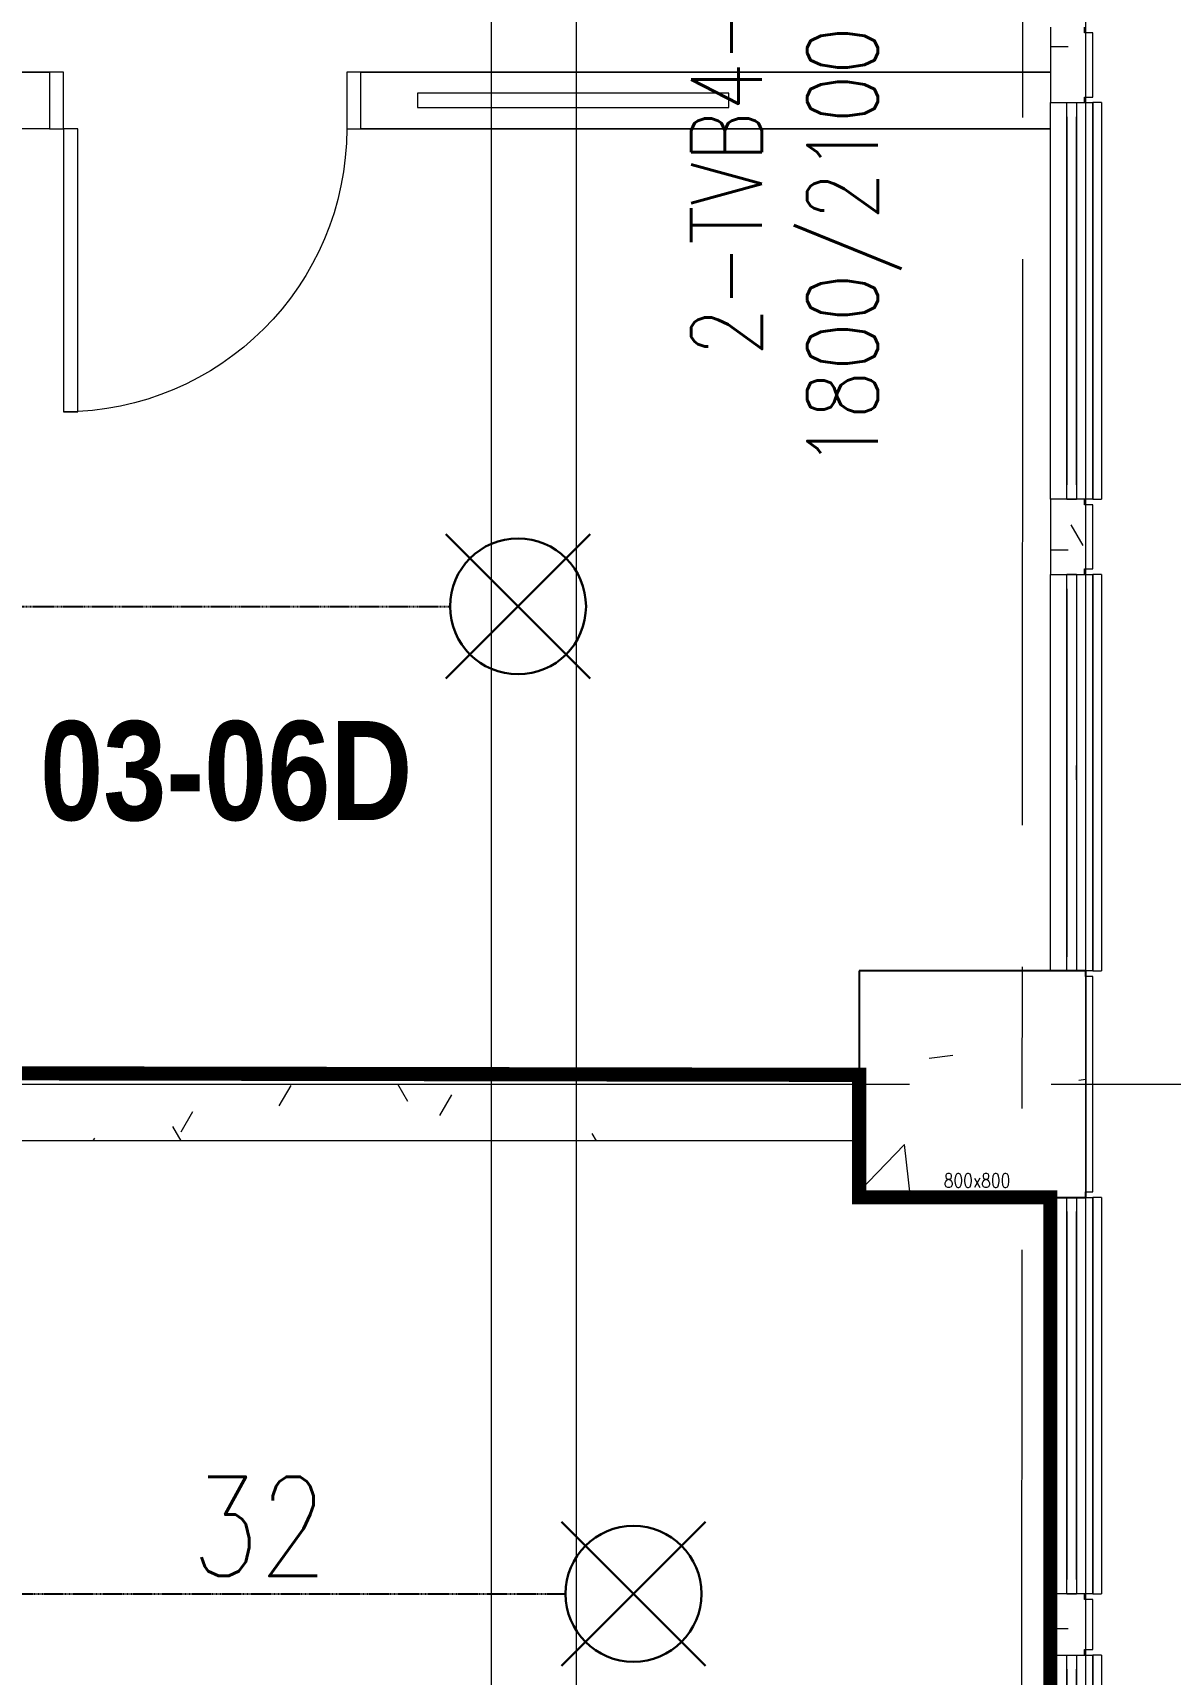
# Model space of a CAD drawing. Header units: millimetres. Extents: x -47219 to 440296, y -79832 to 7189.
# Drawn here: x 17763 to 21780, y -41309 to -35511 of the extents above; entities that cross this region are included whole.
import ezdxf

# ---------------------------------------------------------------- set-up
doc = ezdxf.new("R2010")
doc.units = ezdxf.units.MM
doc.linetypes.add('BLK_2 - 3RD STOREY  LOWER ROOF PLAN-archi clean_25 SEPT 2024$0$IDA - Grid Line', pattern=[3500, 2000, -500, 500, -500])
doc.linetypes.add('HIDDEN2', pattern=[4.7625, 3.175, -1.5875])
for name, color, linetype, lineweight in [('BLK_2 - 3RD STOREY  LOWER ROOF PLAN-archi clean_25 SEPT 2024$0$1599_DB_A_BLK2_HQ_R21-2ND STOREY 20230517--$0$S-_COLN----_E', 8, 'Continuous', 9), ('BLK_2 - 3RD STOREY  LOWER ROOF PLAN-archi clean_25 SEPT 2024$0$1599_DB_A_BLK2_HQ_R21-3RD STOREY 230517$0$A-_DOOR----_E', 8, 'Continuous', 9), ('BLK_2 - 3RD STOREY  LOWER ROOF PLAN-archi clean_25 SEPT 2024$0$1599_DB_A_BLK2_HQ_R21-3RD STOREY 230517$0$A-_GENM----_M', 8, 'Continuous', 9), ('BLK_2 - 3RD STOREY  LOWER ROOF PLAN-archi clean_25 SEPT 2024$0$1599_DB_A_BLK2_HQ_R21-3RD STOREY 230517$0$A-_WALL----_H-2', 8, 'Continuous', 9), ('BLK_2 - 3RD STOREY  LOWER ROOF PLAN-archi clean_25 SEPT 2024$0$1599_DB_A_BLK2_HQ_R21-3RD STOREY 230517$0$A-_WIND----_E', 8, 'Continuous', 9), ('BLK_2 - 3RD STOREY  LOWER ROOF PLAN-archi clean_25 SEPT 2024$0$1599_DB_A_BLK2_HQ_R21-3RD STOREY 230517$0$S-_COLN----_E', 8, 'Continuous', 9), ('BLK_2 - 3RD STOREY  LOWER ROOF PLAN-archi clean_25 SEPT 2024$0$A-_FLOR----_E', 8, 'Continuous', 9), ('BLK_2 - 3RD STOREY  LOWER ROOF PLAN-archi clean_25 SEPT 2024$0$A-_GENM----_M', 8, 'Continuous', 9), ('BLK_2 - 3RD STOREY  LOWER ROOF PLAN-archi clean_25 SEPT 2024$0$A-_WALL----_E', 8, 'Continuous', 9), ('BLK_2 - 3RD STOREY  LOWER ROOF PLAN-archi clean_25 SEPT 2024$0$A-_WALL----_E-1', 8, 'Continuous', 18), ('BLK_2 - 3RD STOREY  LOWER ROOF PLAN-archi clean_25 SEPT 2024$0$A-_WIND----_E', 8, 'Continuous', 9), ('BLK_2 - 3RD STOREY  LOWER ROOF PLAN-archi clean_25 SEPT 2024$0$S-_ANOTGRID_E-1', 8, 'BLK_2 - 3RD STOREY  LOWER ROOF PLAN-archi clean_25 SEPT 2024$0$IDA - Grid Line', 9), ('BLK_2 - 3RD STOREY  LOWER ROOF PLAN-archi clean_25 SEPT 2024$0$S-_COLN----_E', 8, 'Continuous', 9), ('BLK_2 - 3RD STOREY  LOWER ROOF PLAN-archi clean_25 SEPT 2024$0$S-_COLN----_E-1', 8, 'Continuous', 9), ('BLK_2 - 3RD STOREY  LOWER ROOF PLAN-archi clean_25 SEPT 2024$0$S-_COLN----_E-2', 8, 'Continuous', 25), ('M-_SPRKPIEX_E-', 1, 'Continuous', 30), ('NW_BEAM AND COLUMN', 134, 'Continuous', 5), ('S-_LINE----_N-', 140, 'Continuous', 18), ('S-TEXT', 140, 'Continuous', 18)]:
    doc.layers.add(name, color=color, linetype=linetype, lineweight=lineweight)
for name, color, linetype in [('M-_FIRESPRK_T-', 7, 'Continuous'), ('M-_SPRKBEAM_E-', 12, 'HIDDEN2'), ('ROOMNAME', 7, 'Continuous')]:
    doc.layers.add(name, color=color, linetype=linetype)
doc.styles.add('BLK_2 - 3RD STOREY  LOWER ROOF PLAN_12 JUNE 2024$0$Arial Narrow_B_1', font='ARIALNB.TTF', dxfattribs={"height": 500})
doc.styles.add('RomanS_3', font='romans__.ttf', dxfattribs={"width": 0.8, "height": 50})
doc.styles.add('RomanS_5', font='romans__.ttf', dxfattribs={"width": 0.8, "height": 250})
doc.styles.add('Simplex', font='SIMPLEX.shx', dxfattribs={"width": 0.8, "height": 2.5})
pattern_1 = [(0, (-131307.08, -42727.71), (1016, 254), [83.82, -678.18, 83.82, -678.18, -4064]), (0, (-131307.08, -42727.71), (1016, 254), [-1524, 83.82, -1440.18, 83.82, -678.18, -1778]), (0, (-131307.08, -42727.71), (1016, 254), [-3810, 83.82, -424.18, 83.82, -1186.18]), (120, (-130926.08, -42600.71), (-727.9705, 752.8818), [83.82, -678.18, 83.82, -678.18, -4064]), (120, (-130926.08, -42600.71), (-727.9705, 752.8818), [-1524, 83.82, -1440.18, 83.82, -678.18, -1778]), (120, (-130926.08, -42600.71), (-727.9705, 752.8818), [-3810, 83.82, -424.18, 83.82, -1186.18]), (240, (-130799.08, -42092.71), (-288.0295, -1006.8818), [83.82, -678.18, 83.82, -678.18, -4064]), (240, (-130799.08, -42092.71), (-288.0295, -1006.8818), [-1524, 83.82, -1440.18, 83.82, -678.18, -1778]), (240, (-130799.08, -42092.71), (-288.0295, -1006.8818), [-3810, 83.82, -424.18, 83.82, -1186.18])]

# ---------------------------------------------------------------- blocks, each defined once
blk = doc.blocks.new('3rd Structure')
at = {"layer": 'NW_BEAM AND COLUMN', "color": 8}
for p, q in [((-8750, -28550), (-8750, -50650)), ((-6950, -50650), (-6950, -28550)), ((-6950, -50650), (-6950, -28550)), ((-9050, -30950), (-9050, -50650)), ((-7750, -42800), (-6950, -42800)), ((-7750, -43600), (-7750, -42800)), ((-6950, -42800), (-6950, -43600)), ((-6950, -43600), (-7750, -43600))]:
    blk.add_line(p, q, dxfattribs=at)
at = {"layer": 'NW_BEAM AND COLUMN', "color": 8, "linetype": 'Continuous'}
blk.add_line((-6950, -50650), (-6950, -28550), dxfattribs=at)
at = {"layer": 'S-TEXT', "color": 8, "insert": (-8343.5, -39913), "char_height": 250, "width": 2959.115, "attachment_point": 2, "rotation": 90, "line_spacing_factor": 0.983083, "style": 'RomanS_5'}
blk.add_mtext('2-TVB4-2\\P1800/2100x850', dxfattribs=at)
at = {"layer": 'S-TEXT', "color": 8, "insert": (-7451.4, -43515.6), "char_height": 50, "width": 313.287, "attachment_point": 1, "line_spacing_factor": 0.983083, "style": 'RomanS_3'}
blk.add_mtext('800x800', dxfattribs=at)
blk = doc.blocks.new('Under B spk')
for p, q in [((318.2, -318.2), (-318.2, 318.2)), ((318.2, 318.2), (-318.2, -318.2))]:
    blk.add_line(p, q)
blk.add_circle((0, 0), 300)
blk = doc.blocks.new('BLK_2 - 3RD STOREY  LOWER ROOF PLAN-archi clean_25 SEPT 2024$0$1599_DB_A_BLK2_HQ_R21-3RD STOREY 230517$0$Wall Motif - Type 1-2673879-LINKVIEW_BLK2_3RD STOREY')
at = {"layer": 'BLK_2 - 3RD STOREY  LOWER ROOF PLAN-archi clean_25 SEPT 2024$0$1599_DB_A_BLK2_HQ_R21-3RD STOREY 230517$0$A-_GENM----_M'}
for p, q in [((-575, 105), (825, 105)), ((-575, 105), (-575, 75)), ((825, 75), (-575, 75)), ((825, 75), (825, 105))]:
    blk.add_line(p, q, dxfattribs=at)
blk = doc.blocks.new('BLK_2 - 3RD STOREY  LOWER ROOF PLAN-archi clean_25 SEPT 2024$0$1599_DB_A_BLK2_HQ_R21-3RD STOREY 230517$0$IDA - Casement w Top Hung - 2 Panels - 1400L X 1500H - B2-AW02-3436902-LINKVIEW_BLK2_3RD STOREY')
at = {"layer": 'BLK_2 - 3RD STOREY  LOWER ROOF PLAN-archi clean_25 SEPT 2024$0$1599_DB_A_BLK2_HQ_R21-3RD STOREY 230517$0$A-_WIND----_E'}
for p, q in [((-700, 17.5), (700, 17.5)), ((-700, 17.5), (-700, -17.5)), ((700, 17.5), (700, -17.5)), ((700, -17.5), (-700, -17.5))]:
    blk.add_line(p, q, dxfattribs=at)
blk = doc.blocks.new('BLK_2 - 3RD STOREY  LOWER ROOF PLAN-archi clean_25 SEPT 2024$0$IDA - Casement w Top Hung - 2 Panels - 1400L X 1500H - B2-AW02-3436902-BLK 2 3RD STOREY PLAN')
at = {"layer": 'BLK_2 - 3RD STOREY  LOWER ROOF PLAN-archi clean_25 SEPT 2024$0$A-_WIND----_E'}
for p, q in [((-700, 17.5), (700, 17.5)), ((-700, 17.5), (-700, -17.5)), ((-615, 17.5), (-650, 17.5)), ((-650, 17.5), (-25, 17.5)), ((-650, 17.5), (650, 17.5)), ((650, 17.5), (-650, 17.5)), ((-35, 17.5), (-615, 17.5)), ((-615, 17.5), (-60, 17.5)), ((0, 17.5), (-35, 17.5)), ((-24.9, 17.5), (25, 17.5)), ((35, 17.5), (0, 17.5)), ((25, 17.5), (650, 17.5)), ((615, 17.5), (35, 17.5)), ((60, 17.5), (615, 17.5)), ((650, 17.5), (615, 17.5)), ((700, 17.5), (700, -17.5)), ((700, -17.5), (-700, -17.5)), ((-650, -17.5), (-615, -17.5)), ((-25, -17.5), (-650, -17.5)), ((650, -17.5), (-650, -17.5)), ((650, -17.5), (-650, -17.5)), ((-615, -17.5), (-35, -17.5)), ((-60, -17.5), (-615, -17.5)), ((-35, -17.5), (0, -17.5)), ((-24.9, -17.5), (25, -17.5)), ((0, -17.5), (35, -17.5)), ((650, -17.5), (25, -17.5)), ((35, -17.5), (615, -17.5)), ((615, -17.5), (60, -17.5)), ((615, -17.5), (650, -17.5))]:
    blk.add_line(p, q, dxfattribs=at)
blk = doc.blocks.new('BLK_2 - 3RD STOREY  LOWER ROOF PLAN-archi clean_25 SEPT 2024$0$Wall Motif - Type 1-2673879-BLK 2 3RD STOREY PLAN')
at = {"layer": 'BLK_2 - 3RD STOREY  LOWER ROOF PLAN-archi clean_25 SEPT 2024$0$A-_GENM----_M'}
for p, q in [((-575, 105), (825, 105)), ((-575, 105), (-575, 75)), ((825, 75), (-575, 75)), ((-525, 105), (81.1, 105)), ((81.1, 75), (-525, 75)), ((-481.1, 105), (125, 105)), ((-481.1, 105), (731.1, 105)), ((125, 75), (-481.1, 75)), ((731.1, 75), (-481.1, 75)), ((125, 105), (731.1, 105)), ((731.1, 75), (125, 75)), ((168.9, 105), (775, 105)), ((775, 75), (168.9, 75)), ((825, 75), (825, 105))]:
    blk.add_line(p, q, dxfattribs=at)
blk = doc.blocks.new('BLK_2 - 3RD STOREY  LOWER ROOF PLAN-archi clean_25 SEPT 2024$0$IDA - Casement w Top Hung - 2 Panels - 1400L X 1500H - B2-AW02-3436901-BLK 2 3RD STOREY PLAN')
at = {"layer": 'BLK_2 - 3RD STOREY  LOWER ROOF PLAN-archi clean_25 SEPT 2024$0$A-_WIND----_E'}
for p, q in [((-700, 17.5), (700, 17.5)), ((-700, 17.5), (-700, -17.5)), ((-650, 17.5), (-615, 17.5)), ((-650, 17.5), (-25, 17.5)), ((-650, 17.5), (650, 17.5)), ((-650, 17.5), (650, 17.5)), ((-615, 17.5), (-35, 17.5)), ((-615, 17.5), (-60, 17.5)), ((-35, 17.5), (0, 17.5)), ((25, 17.5), (-24.9, 17.5)), ((0, 17.5), (35, 17.5)), ((25, 17.5), (650, 17.5)), ((35, 17.5), (615, 17.5)), ((60, 17.5), (615, 17.5)), ((615, 17.5), (650, 17.5)), ((700, 17.5), (700, -17.5)), ((700, -17.5), (-700, -17.5)), ((-615, -17.5), (-650, -17.5)), ((-25, -17.5), (-650, -17.5)), ((650, -17.5), (-650, -17.5)), ((-650, -17.5), (650, -17.5)), ((-35, -17.5), (-615, -17.5)), ((-60, -17.5), (-615, -17.5)), ((0, -17.5), (-35, -17.5)), ((25, -17.5), (-24.9, -17.5)), ((35, -17.5), (0, -17.5)), ((650, -17.5), (25, -17.5)), ((615, -17.5), (35, -17.5)), ((615, -17.5), (60, -17.5)), ((650, -17.5), (615, -17.5))]:
    blk.add_line(p, q, dxfattribs=at)
blk = doc.blocks.new('BLK_2 - 3RD STOREY  LOWER ROOF PLAN-archi clean_25 SEPT 2024$0$IDA - Casement w Top Hung - 2 Panels - 1400L X 1500H - B2-AW02-V6-BLK 2 3RD STOREY PLAN')
at = {"layer": 'BLK_2 - 3RD STOREY  LOWER ROOF PLAN-archi clean_25 SEPT 2024$0$A-_WIND----_E'}
for p, q in [((-700, 17.5), (700, 17.5)), ((-700, 17.5), (-700, -17.5)), ((-615, 17.5), (-650, 17.5)), ((-650, 17.5), (-25, 17.5)), ((-650, 17.5), (650, 17.5)), ((650, 17.5), (-650, 17.5)), ((-35, 17.5), (-615, 17.5)), ((-615, 17.5), (-60, 17.5)), ((0, 17.5), (-35, 17.5)), ((-24.9, 17.5), (25, 17.5)), ((35, 17.5), (0, 17.5)), ((27.2, 17.5), (650, 17.5)), ((615, 17.5), (35, 17.5)), ((60, 17.5), (615, 17.5)), ((650, 17.5), (615, 17.5)), ((700, 17.5), (700, -17.5)), ((700, -17.5), (-700, -17.5)), ((-650, -17.5), (-615, -17.5)), ((-25, -17.5), (-650, -17.5)), ((650, -17.5), (-650, -17.5)), ((650, -17.5), (-650, -17.5)), ((-615, -17.5), (-35, -17.5)), ((-60, -17.5), (-615, -17.5)), ((-35, -17.5), (0, -17.5)), ((-24.9, -17.5), (25, -17.5)), ((0, -17.5), (35, -17.5)), ((650, -17.5), (27.2, -17.5)), ((35, -17.5), (615, -17.5)), ((615, -17.5), (60, -17.5)), ((615, -17.5), (650, -17.5))]:
    blk.add_line(p, q, dxfattribs=at)
blk = doc.blocks.new('BLK_2 - 3RD STOREY  LOWER ROOF PLAN-archi clean_25 SEPT 2024$0$1599_DB_A_BLK2_HQ_R21-3RD STOREY 230517$0$IDA - Casement w Top Hung - 2 Panels - 1400L X 1500H - B2-AW02-3436901-LINKVIEW_BLK2_3RD STOREY')
at = {"layer": 'BLK_2 - 3RD STOREY  LOWER ROOF PLAN-archi clean_25 SEPT 2024$0$1599_DB_A_BLK2_HQ_R21-3RD STOREY 230517$0$A-_WIND----_E'}
for p, q in [((-700, 17.5), (700, 17.5)), ((-700, 17.5), (-700, -17.5)), ((700, 17.5), (700, -17.5)), ((700, -17.5), (-700, -17.5))]:
    blk.add_line(p, q, dxfattribs=at)
blk = doc.blocks.new('BLK_2 - 3RD STOREY  LOWER ROOF PLAN-archi clean_25 SEPT 2024$0$1599_DB_A_BLK2_HQ_R21-3RD STOREY 230517$0$IDA - F - Single - Swing - 1100L X 2200H - B2-TD01-3251066-LINKVIEW_BLK2_3RD STOREY')
at = {"layer": 'BLK_2 - 3RD STOREY  LOWER ROOF PLAN-archi clean_25 SEPT 2024$0$1599_DB_A_BLK2_HQ_R21-3RD STOREY 230517$0$A-_DOOR----_E'}
for p, q in [((-550, 137.5), (-500, 137.5)), ((-500, 137.5), (-500, -62.5)), ((500, 137.5), (550, 137.5)), ((500, -62.5), (500, 137.5)), ((-500, -62.5), (-550, -62.5)), ((450, -62.5), (500, -62.5)), ((450, -1062.5), (450, -62.5)), ((500, -62.5), (500, -1062.5)), ((550, -62.5), (500, -62.5)), ((500, -1062.5), (450, -1062.5))]:
    blk.add_line(p, q, dxfattribs=at)
blk.add_arc((500, -62.5), 1000, 180, 270, dxfattribs=at)
blk = doc.blocks.new('BLK_2 - 3RD STOREY  LOWER ROOF PLAN-archi clean_25 SEPT 2024$0$sdfsdf')
at = {"layer": 'BLK_2 - 3RD STOREY  LOWER ROOF PLAN-archi clean_25 SEPT 2024$0$1599_DB_A_BLK2_HQ_R21-3RD STOREY 230517$0$S-_COLN----_E'}
h = blk.add_hatch(dxfattribs=at)
h.set_pattern_fill('FP_2', color=256, style=0, pattern_type=2)
h.set_pattern_definition(pattern_1)
h.paths.add_polyline_path([(-109961.4, -78485.7), (-109841.4, -78485.7), (-109841.4, -78465.7), (-109836.4, -78465.7), (-109836.4, -78239), (-109841.4, -78239), (-109841.4, -78219), (-109961.4, -78219)], flags=0)
h = blk.add_hatch(dxfattribs=at)
h.set_pattern_fill('FP_2', color=256, style=0, pattern_type=2)
h.set_pattern_definition(pattern_1)
h.paths.add_polyline_path([(-109961.4, -80152.4), (-109841.4, -80152.4), (-109841.4, -80132.4), (-109836.4, -80132.4), (-109836.4, -79905.7), (-109841.4, -79905.7), (-109841.4, -79885.7), (-109961.4, -79885.7)], flags=0)
h = blk.add_hatch(dxfattribs=at)
h.set_pattern_fill('FP_1', color=256, style=0, pattern_type=2)
h.set_pattern_definition([(50, (-131307.1, -42727.7), (1821.84, -159.39), [190.5, -2095.5]), (355, (-131307, -42727.7), (-352.43, 1910.57), [152.4, -1676.4]), (100.451, (-131155.3, -42741), (1469.426, 1751.166), [161.9, -1780.9]), (46.184, (-131307, -42219.7), (2710.79, -420.43), [285.75, -3143.25]), (96.636, (-131081.2, -42254.7), (2374.03, 2474.28), [242.85, -2671.35]), (351.184, (-131307, -42219.7), (2374.05, 2474.25), [228.6, -2514.6]), (21, (-131053.1, -42346.7), (1516.143, -1022.65), [190.5, -2095.5]), (326, (-131053, -42346.7), (618.02, 1841.88), [152.4, -1676.4]), (71.451, (-130926.7, -42432), (2134.17, 819.21), [161.9, -1780.9]), (37.5, (-131307.1, -42727.7), (30.886, 845.55), [83.82, -1572.26, 83.82, -1617.98, -1682.75]), (37.5, (-131307.1, -42727.7), (30.886, 845.55), [-3357.88, 83.82, -1598.93]), (7.5, (-131307.1, -42727.7), (668.197, 1001.806), [83.82, -886.46, 83.82, -1534.16, -641.35]), (7.5, (-131307.1, -42727.7), (668.197, 1001.806), [-2588.26, 83.82, -557.53]), (327.5, (-131873.5, -42727.7), (1355.909, -57.29), [83.82, -551.18, 83.82, -1897.38, -2628.9]), (327.5, (-131873.5, -42727.7), (1355.909, -57.29), [-2616.2, 83.82, -2545.08]), (317.5, (-132127.5, -42727.7), (1481.293, 254.266), [83.82, -741.68, 83.82, -1231.9, -1866.9]), (317.5, (-132127.5, -42727.7), (1481.293, 254.266), [-2141.22, 83.82, -1783.08])])
h.paths.add_polyline_path([(-109868.6, -82352.4), (-109836.4, -82352.4), (-109836.4, -81552.4), (-110636.4, -81552.4), (-110636.4, -82352.4), (-109903.6, -82352.4)], flags=0)
h = blk.add_hatch(dxfattribs=at)
h.set_pattern_fill('FP_2', color=256, style=0, pattern_type=2)
h.set_pattern_definition(pattern_1)
h.paths.add_polyline_path([(-124236.4, -82152.4), (-110636.4, -82152.4), (-110636.4, -81952.4), (-124236.4, -81952.4)])
at = {"layer": 'BLK_2 - 3RD STOREY  LOWER ROOF PLAN-archi clean_25 SEPT 2024$0$S-_COLN----_E-1'}
h = blk.add_hatch(dxfattribs=at)
h.set_pattern_fill('FP_1', color=256, style=0, pattern_type=2)
h.set_pattern_definition([(50, (5e-10, 1e-10), (1821.841, -159.39), [190.5, -2095.5]), (355, (5e-10, 1e-10), (-352.428, 1910.567), [152.4, -1676.4]), (100.451, (151.8, -13.3), (1469.426, 1751.166), [161.9, -1780.9]), (46.184, (5e-10, 508), (2710.79, -420.428), [285.75, -3143.25]), (96.636, (226, 473), (2374.026, 2474.276), [242.85, -2671.35]), (351.184, (5e-10, 508), (2374.05, 2474.25), [228.6, -2514.6]), (21, (254, 381), (1516.143, -1022.652), [190.5, -2095.5]), (326, (254, 381), (618.02, 1841.88), [152.4, -1676.4]), (71.451, (380.3, 295.8), (2134.171, 819.212), [161.9, -1780.9]), (37.5, (5e-10, 1e-10), (30.886, 845.5504), [83.82, -1572.26, 83.82, -1617.98, -1682.75]), (37.5, (5e-10, 1e-10), (30.886, 845.5504), [-3357.88, 83.82, -1598.93]), (7.5, (5e-10, 1e-10), (668.1966, 1001.806), [83.82, -886.46, 83.82, -1534.16, -641.35]), (7.5, (5e-10, 1e-10), (668.1966, 1001.806), [-2588.26, 83.82, -557.53]), (327.5, (-566.4, 1e-10), (1355.9093, -57.2896), [83.82, -551.18, 83.82, -1897.38, -2628.9]), (327.5, (-566.4, 1e-10), (1355.9093, -57.2896), [-2616.2, 83.82, -2545.08]), (317.5, (-820.4, 1e-10), (1481.293, 254.266), [83.82, -741.68, 83.82, -1231.9, -1866.9]), (317.5, (-820.4, 1e-10), (1481.293, 254.266), [-2141.22, 83.82, -1783.08])])
h.paths.add_polyline_path([(-109898.6, -82352.4), (-109836.4, -82352.4), (-109836.4, -81552.4), (-110636.4, -81552.4), (-110636.4, -82352.4), (-109903.6, -82352.4)])
at = {"layer": 'BLK_2 - 3RD STOREY  LOWER ROOF PLAN-archi clean_25 SEPT 2024$0$1599_DB_A_BLK2_HQ_R21-2ND STOREY 20230517--$0$S-_COLN----_E'}
blk.add_lwpolyline([(-112196.4, -78452.6), (-112196.4, -78502.6), (-111096.4, -78502.6), (-111096.4, -78452.6)], close=True, dxfattribs=at)
at = {"layer": 'BLK_2 - 3RD STOREY  LOWER ROOF PLAN-archi clean_25 SEPT 2024$0$1599_DB_A_BLK2_HQ_R21-3RD STOREY 230517$0$S-_COLN----_E'}
for p, q in [((-109961.4, -78219), (-109961.4, -78485.7)), ((-109836.4, -78465.7), (-109836.4, -78239)), ((-109811.4, -78465.7), (-109811.4, -78239)), ((-113496.4, -78377.6), (-113496.4, -78577.6)), ((-112396.4, -78577.6), (-112396.4, -78377.6)), ((-109961.4, -78485.7), (-109903.6, -78485.7)), ((-109961.4, -79885.7), (-109961.4, -78485.7)), ((-109868.6, -78485.7), (-109841.4, -78485.7)), ((-109841.4, -78465.7), (-109811.4, -78465.7)), ((-109841.4, -78485.7), (-109841.4, -78465.7)), ((-109841.4, -78485.7), (-109811.4, -78485.7)), ((-109836.4, -78485.7), (-109836.4, -78465.7)), ((-109811.4, -78485.7), (-109811.4, -79885.7)), ((-113496.4, -78577.6), (-113596.4, -78577.6)), ((-109903.6, -79885.7), (-109961.4, -79885.7)), ((-109961.4, -79885.7), (-109961.4, -80152.4)), ((-109841.4, -79885.7), (-109868.6, -79885.7)), ((-109811.4, -79885.7), (-109841.4, -79885.7)), ((-109841.4, -79905.7), (-109841.4, -79885.7)), ((-109836.4, -79905.7), (-109836.4, -79885.7)), ((-109811.4, -79905.7), (-109841.4, -79905.7)), ((-109836.4, -80132.4), (-109836.4, -79905.7)), ((-109811.4, -80132.4), (-109811.4, -79905.7)), ((-109961.4, -80152.4), (-109903.6, -80152.4)), ((-109961.4, -81552.4), (-109961.4, -80152.4)), ((-109868.6, -80152.4), (-109841.4, -80152.4)), ((-109841.4, -80132.4), (-109811.4, -80132.4)), ((-109841.4, -80152.4), (-109841.4, -80132.4)), ((-109841.4, -80152.4), (-109811.4, -80152.4)), ((-109836.4, -80152.4), (-109836.4, -80132.4)), ((-109811.4, -80152.4), (-109811.4, -81552.4)), ((-110636.4, -81552.4), (-110636.4, -82352.4)), ((-109903.6, -81552.4), (-110636.4, -81552.4)), ((-109836.4, -81552.4), (-109868.6, -81552.4)), ((-109811.4, -81552.4), (-109836.4, -81552.4)), ((-109836.4, -81572.4), (-109836.4, -81552.4)), ((-109836.4, -81572.4), (-109836.4, -82332.4)), ((-109811.4, -81572.4), (-109836.4, -81572.4)), ((-109836.4, -82332.4), (-109836.4, -81572.4)), ((-109811.4, -82332.4), (-109811.4, -81572.4)), ((-124236.4, -81952.4), (-110636.4, -81952.4)), ((-110636.4, -81952.4), (-110636.4, -82052.4)), ((-110636.4, -82152.4), (-114061.4, -82152.4)), ((-110636.4, -82352.4), (-109903.6, -82352.4)), ((-109868.6, -82352.4), (-109836.4, -82352.4)), ((-109836.4, -82332.4), (-109811.4, -82332.4)), ((-109836.4, -82352.4), (-109836.4, -82332.4)), ((-109836.4, -82352.4), (-109811.4, -82352.4))]:
    blk.add_line(p, q, dxfattribs=at)
for points in [[(-116176.4, -78377.6), (-113496.4, -78377.6), (-116176.4, -78377.6), (-113496.4, -78377.6), (-116176.4, -78377.6), (-113496.4, -78377.6)], [(-112396.4, -78377.6), (-109961.4, -78377.6), (-112396.4, -78377.6), (-109961.4, -78377.6), (-112396.4, -78377.6), (-109961.4, -78377.6)], [(-109961.4, -78577.6), (-112396.4, -78577.6), (-109961.4, -78577.6), (-112396.4, -78577.6), (-109961.4, -78577.6), (-112396.4, -78577.6)]]:
    blk.add_lwpolyline(points, dxfattribs=at)
at = {"layer": 'BLK_2 - 3RD STOREY  LOWER ROOF PLAN-archi clean_25 SEPT 2024$0$A-_FLOR----_E'}
for p, q in [((-109836.4, -78485.7), (-109836.4, -78219)), ((-109836.4, -80152.4), (-109836.4, -79885.7)), ((-109836.4, -82352.4), (-109836.4, -81552.4))]:
    blk.add_line(p, q, dxfattribs=at)
at = {"layer": 'BLK_2 - 3RD STOREY  LOWER ROOF PLAN-archi clean_25 SEPT 2024$0$A-_WALL----_E'}
for p, q in [((-109836.4, -78465.7), (-109836.4, -78239)), ((-109961.4, -78485.7), (-109841.4, -78485.7)), ((-109961.4, -79885.7), (-109961.4, -78485.7)), ((-109841.4, -78485.7), (-109811.4, -78485.7)), ((-109811.4, -78485.7), (-109811.4, -79885.7)), ((-109841.4, -79885.7), (-109961.4, -79885.7)), ((-109811.4, -79885.7), (-109841.4, -79885.7)), ((-109836.4, -80132.4), (-109836.4, -79905.7)), ((-109961.4, -80152.4), (-109841.4, -80152.4)), ((-109961.4, -81552.4), (-109961.4, -80152.4)), ((-109841.4, -80152.4), (-109811.4, -80152.4)), ((-109811.4, -80152.4), (-109811.4, -81552.4)), ((-109811.4, -81552.4), (-109961.4, -81552.4)), ((-109836.4, -81572.4), (-109836.4, -82332.4)), ((-109961.4, -82352.4), (-109811.4, -82352.4))]:
    blk.add_line(p, q, dxfattribs=at)
at = {"layer": 'BLK_2 - 3RD STOREY  LOWER ROOF PLAN-archi clean_25 SEPT 2024$0$A-_WALL----_E-1'}
for p, q in [((-109961.4, -78219), (-109961.4, -78485.7)), ((-109841.4, -78239), (-109841.4, -78219)), ((-109811.4, -78239), (-109841.4, -78239)), ((-109811.4, -78465.7), (-109811.4, -78239)), ((-109961.4, -78485.7), (-109841.4, -78485.7)), ((-109841.4, -78485.7), (-109841.4, -78465.7)), ((-109841.4, -78465.7), (-109811.4, -78465.7)), ((-109841.4, -79885.7), (-109961.4, -79885.7)), ((-109961.4, -79885.7), (-109961.4, -80152.4)), ((-109841.4, -79905.7), (-109841.4, -79885.7)), ((-109811.4, -79905.7), (-109841.4, -79905.7)), ((-109811.4, -80132.4), (-109811.4, -79905.7)), ((-109961.4, -80152.4), (-109841.4, -80152.4)), ((-109841.4, -80152.4), (-109841.4, -80132.4)), ((-109841.4, -80132.4), (-109811.4, -80132.4)), ((-109811.4, -81572.4), (-109836.4, -81572.4)), ((-109811.4, -82332.4), (-109811.4, -81572.4)), ((-109836.4, -82332.4), (-109811.4, -82332.4))]:
    blk.add_line(p, q, dxfattribs=at)
at = {"layer": 'BLK_2 - 3RD STOREY  LOWER ROOF PLAN-archi clean_25 SEPT 2024$0$S-_COLN----_E'}
blk.add_line((-109836.4, -82332.4), (-109836.4, -81572.4), dxfattribs=at)
at = {"layer": 'BLK_2 - 3RD STOREY  LOWER ROOF PLAN-archi clean_25 SEPT 2024$0$S-_COLN----_E-2'}
for p, q in [((-109836.4, -81552.4), (-110636.4, -81552.4)), ((-110636.4, -81552.4), (-110636.4, -82352.4)), ((-109836.4, -81572.4), (-109836.4, -81552.4)), ((-110636.4, -82352.4), (-109836.4, -82352.4)), ((-109836.4, -82352.4), (-109836.4, -82332.4))]:
    blk.add_line(p, q, dxfattribs=at)
at = {"layer": 'BLK_2 - 3RD STOREY  LOWER ROOF PLAN-archi clean_25 SEPT 2024$0$1599_DB_A_BLK2_HQ_R21-3RD STOREY 230517$0$S-_COLN----_E', "xscale": -1}
blk.add_blockref('BLK_2 - 3RD STOREY  LOWER ROOF PLAN-archi clean_25 SEPT 2024$0$1599_DB_A_BLK2_HQ_R21-3RD STOREY 230517$0$IDA - F - Single - Swing - 1100L X 2200H - B2-TD01-3251066-LINKVIEW_BLK2_3RD STOREY', (-112946.4, -78515.1), dxfattribs=at)
at = {"layer": 'BLK_2 - 3RD STOREY  LOWER ROOF PLAN-archi clean_25 SEPT 2024$0$1599_DB_A_BLK2_HQ_R21-3RD STOREY 230517$0$S-_COLN----_E'}
for name, p, rotation in [('BLK_2 - 3RD STOREY  LOWER ROOF PLAN-archi clean_25 SEPT 2024$0$1599_DB_A_BLK2_HQ_R21-3RD STOREY 230517$0$IDA - Casement w Top Hung - 2 Panels - 1400L X 1500H - B2-AW02-3436902-LINKVIEW_BLK2_3RD STOREY', (-109886.1, -79185.7), 90), ('BLK_2 - 3RD STOREY  LOWER ROOF PLAN-archi clean_25 SEPT 2024$0$1599_DB_A_BLK2_HQ_R21-3RD STOREY 230517$0$Wall Motif - Type 1-2673879-LINKVIEW_BLK2_3RD STOREY', (-109886.4, -79060.7), 270), ('BLK_2 - 3RD STOREY  LOWER ROOF PLAN-archi clean_25 SEPT 2024$0$1599_DB_A_BLK2_HQ_R21-3RD STOREY 230517$0$IDA - Casement w Top Hung - 2 Panels - 1400L X 1500H - B2-AW02-3436901-LINKVIEW_BLK2_3RD STOREY', (-109886.1, -80852.4), 270), ('BLK_2 - 3RD STOREY  LOWER ROOF PLAN-archi clean_25 SEPT 2024$0$1599_DB_A_BLK2_HQ_R21-3RD STOREY 230517$0$Wall Motif - Type 1-2673879-LINKVIEW_BLK2_3RD STOREY', (-109886.4, -80727.4), 270)]:
    blk.add_blockref(name, p, dxfattribs=dict(at, rotation=rotation))
at = {"layer": 'BLK_2 - 3RD STOREY  LOWER ROOF PLAN-archi clean_25 SEPT 2024$0$A-_GENM----_M', "rotation": 270}
for p in [(-109886.4, -79060.7), (-109886.4, -80727.4)]:
    blk.add_blockref('BLK_2 - 3RD STOREY  LOWER ROOF PLAN-archi clean_25 SEPT 2024$0$Wall Motif - Type 1-2673879-BLK 2 3RD STOREY PLAN', p, dxfattribs=at)
at = {"layer": 'BLK_2 - 3RD STOREY  LOWER ROOF PLAN-archi clean_25 SEPT 2024$0$A-_WIND----_E'}
for name, p, rotation in [('BLK_2 - 3RD STOREY  LOWER ROOF PLAN-archi clean_25 SEPT 2024$0$IDA - Casement w Top Hung - 2 Panels - 1400L X 1500H - B2-AW02-V6-BLK 2 3RD STOREY PLAN', (-109886.1, -79185.7), 90), ('BLK_2 - 3RD STOREY  LOWER ROOF PLAN-archi clean_25 SEPT 2024$0$IDA - Casement w Top Hung - 2 Panels - 1400L X 1500H - B2-AW02-3436901-BLK 2 3RD STOREY PLAN', (-109886.1, -80852.4), 270)]:
    blk.add_blockref(name, p, dxfattribs=dict(at, rotation=rotation))
blk = doc.blocks.new('BLK_2 - 3RD STOREY  LOWER ROOF PLAN-archi clean_25 SEPT 2024')
at = {"layer": 'BLK_2 - 3RD STOREY  LOWER ROOF PLAN-archi clean_25 SEPT 2024$0$1599_DB_A_BLK2_HQ_R21-3RD STOREY 230517$0$A-_WALL----_H-2', "extrusion": (0, 0, -1)}
h = blk.add_hatch(dxfattribs=at)
h.set_pattern_fill('FP_2', color=256, angle=180, style=0, pattern_type=2)
h.set_pattern_definition([(180, (130544.58, -121297.53), (-1016, -254), [83.82, -678.18, 83.82, -678.18, -4064]), (180, (130544.58, -121297.53), (-1016, -254), [-1524, 83.82, -1440.18, 83.82, -678.18, -1778]), (180, (130544.58, -121297.53), (-1016, -254), [-3810, 83.82, -424.18, 83.82, -1186.18]), (300, (130163.58, -121424.53), (727.9705, -752.8818), [83.82, -678.18, 83.82, -678.18, -4064]), (300, (130163.58, -121424.53), (727.9705, -752.8818), [-1524, 83.82, -1440.18, 83.82, -678.18, -1778]), (300, (130163.58, -121424.53), (727.9705, -752.8818), [-3810, 83.82, -424.18, 83.82, -1186.18]), (60, (130036.58, -121932.53), (288.0295, 1006.8818), [83.82, -678.18, 83.82, -678.18, -4064]), (60, (130036.58, -121932.53), (288.0295, 1006.8818), [-1524, 83.82, -1440.18, 83.82, -678.18, -1778]), (60, (130036.58, -121932.53), (288.0295, 1006.8818), [-3810, 83.82, -424.18, 83.82, -1186.18])])
h.paths.add_polyline_path([(113198.9, -78289.9), (113198.9, -78414.9), (113298.9, -78414.9), (113298.9, -78289.9)], flags=0)
at = {"layer": 'BLK_2 - 3RD STOREY  LOWER ROOF PLAN-archi clean_25 SEPT 2024$0$A-_WALL----_E'}
h = blk.add_hatch(dxfattribs=at)
h.set_pattern_fill('FP_2', color=256, style=0, pattern_type=2)
h.set_pattern_definition([(0, (0, 0), (1016, 254), [83.82, -678.18, 83.82, -678.18, -4064]), (0, (0, 0), (1016, 254), [-1524, 83.82, -1440.18, 83.82, -678.18, -1778]), (0, (0, 0), (1016, 254), [-3810, 83.82, -424.18, 83.82, -1186.18]), (120, (381, 127), (-727.97045, 752.8818), [83.82, -678.18, 83.82, -678.18, -4064]), (120, (381, 127), (-727.97045, 752.8818), [-1524, 83.82, -1440.18, 83.82, -678.18, -1778]), (120, (381, 127), (-727.97045, 752.8818), [-3810, 83.82, -424.18, 83.82, -1186.18]), (240, (508, 635), (-288.02955, -1006.8818), [83.82, -678.18, 83.82, -678.18, -4064]), (240, (508, 635), (-288.02955, -1006.8818), [-1524, 83.82, -1440.18, 83.82, -678.18, -1778]), (240, (508, 635), (-288.02955, -1006.8818), [-3810, 83.82, -424.18, 83.82, -1186.18])])
h.paths.add_polyline_path([(-109841.4, -87202.4), (-109841.4, -87182.4), (-109836.4, -87182.4), (-109836.4, -87005.7), (-109841.4, -87005.7), (-109841.4, -86985.7), (-109961.4, -86985.7), (-109961.4, -87202.4), (-109868.6, -87202.4)])
h.paths.add_polyline_path([(-109841.4, -85585.7), (-109841.4, -85565.7), (-109836.4, -85565.7), (-109836.4, -85389), (-109841.4, -85389), (-109841.4, -85369), (-109961.4, -85369), (-109961.4, -85585.7), (-109868.6, -85585.7)])
h.paths.add_polyline_path([(-109961.4, -83969), (-109841.4, -83969), (-109841.4, -83949), (-109836.4, -83949), (-109836.4, -83772.4), (-109841.4, -83772.4), (-109841.4, -83752.4), (-109961.4, -83752.4)])
h.paths.add_polyline_path([(-109903.6, -80152.4), (-109841.4, -80152.4), (-109841.4, -80132.4), (-109836.4, -80132.4), (-109836.4, -79905.7), (-109841.4, -79905.7), (-109841.4, -79885.7), (-109961.4, -79885.7), (-109961.4, -80152.4)])
h.paths.add_polyline_path([(-109841.4, -78485.7), (-109841.4, -78465.7), (-109836.4, -78465.7), (-109836.4, -78239), (-109841.4, -78239), (-109841.4, -78219), (-109961.4, -78219), (-109961.4, -78485.7), (-109868.6, -78485.7)])
h.paths.add_polyline_path([(-109961.4, -76819), (-109841.4, -76819), (-109841.4, -76799), (-109836.4, -76799), (-109836.4, -76572.4), (-109841.4, -76572.4), (-109841.4, -76552.4), (-109961.4, -76552.4)])
h.paths.add_polyline_path([(-109841.4, -72952.4), (-109841.4, -72932.4), (-109836.4, -72932.4), (-109836.4, -72755.7), (-109841.4, -72755.7), (-109841.4, -72735.7), (-109961.4, -72735.7), (-109961.4, -72952.4), (-109868.6, -72952.4)])
h.paths.add_polyline_path([(-109868.6, -71335.7), (-109841.4, -71335.7), (-109841.4, -71315.7), (-109836.4, -71315.7), (-109836.4, -71139), (-109841.4, -71139), (-109841.4, -71119), (-109961.4, -71119), (-109961.4, -71335.7), (-109898.6, -71335.7)])
h.paths.add_polyline_path([(-109961.4, -69719), (-109841.4, -69719), (-109841.4, -69699), (-109836.4, -69699), (-109836.4, -69522.4), (-109841.4, -69522.4), (-109841.4, -69502.4), (-109961.4, -69502.4)])
h = blk.add_hatch(dxfattribs=at)
h.set_pattern_fill('FP_2', color=256, style=0, pattern_type=2)
h.set_pattern_definition([(0, (-131307.08, -42727.71), (1016, 254), [83.82, -678.18, 83.82, -678.18, -4064]), (0, (-131307.08, -42727.71), (1016, 254), [-1524, 83.82, -1440.18, 83.82, -678.18, -1778]), (0, (-131307.08, -42727.71), (1016, 254), [-3810, 83.82, -424.18, 83.82, -1186.18]), (120, (-130926.08, -42600.71), (-727.9705, 752.8818), [83.82, -678.18, 83.82, -678.18, -4064]), (120, (-130926.08, -42600.71), (-727.9705, 752.8818), [-1524, 83.82, -1440.18, 83.82, -678.18, -1778]), (120, (-130926.08, -42600.71), (-727.9705, 752.8818), [-3810, 83.82, -424.18, 83.82, -1186.18]), (240, (-130799.08, -42092.71), (-288.0295, -1006.8818), [83.82, -678.18, 83.82, -678.18, -4064]), (240, (-130799.08, -42092.71), (-288.0295, -1006.8818), [-1524, 83.82, -1440.18, 83.82, -678.18, -1778]), (240, (-130799.08, -42092.71), (-288.0295, -1006.8818), [-3810, 83.82, -424.18, 83.82, -1186.18])])
h.paths.add_polyline_path([(-109868.6, -83969), (-109841.4, -83969), (-109841.4, -83949), (-109836.4, -83949), (-109836.4, -83772.4), (-109841.4, -83772.4), (-109841.4, -83752.4), (-109961.4, -83752.4), (-109961.4, -83969), (-109903.6, -83969)], flags=0)
for p, q in [((-109961.4, -83752.4), (-109961.4, -82352.4)), ((-109961.4, -83752.4), (-109961.4, -82352.4)), ((-109811.4, -82352.4), (-109811.4, -83752.4)), ((-109811.4, -82352.4), (-109811.4, -83752.4)), ((-109903.6, -83752.4), (-109961.4, -83752.4)), ((-109961.4, -83752.4), (-109961.4, -83969)), ((-109961.4, -83752.4), (-109961.4, -83969)), ((-109841.4, -83752.4), (-109961.4, -83752.4)), ((-109841.4, -83752.4), (-109961.4, -83752.4)), ((-109841.4, -83752.4), (-109868.6, -83752.4)), ((-109811.4, -83752.4), (-109841.4, -83752.4)), ((-109841.4, -83772.4), (-109841.4, -83752.4)), ((-109841.4, -83772.4), (-109841.4, -83752.4)), ((-109811.4, -83752.4), (-109841.4, -83752.4)), ((-109811.4, -83772.4), (-109841.4, -83772.4)), ((-109811.4, -83772.4), (-109841.4, -83772.4)), ((-109836.4, -83772.4), (-109836.4, -83752.4)), ((-109836.4, -83969), (-109836.4, -83752.4)), ((-109836.4, -83949), (-109836.4, -83772.4)), ((-109836.4, -83949), (-109836.4, -83772.4)), ((-109811.4, -83949), (-109811.4, -83772.4)), ((-109811.4, -83949), (-109811.4, -83772.4)), ((-109961.4, -85369), (-109961.4, -83969)), ((-109961.4, -83969), (-109903.6, -83969)), ((-109961.4, -83969), (-109841.4, -83969)), ((-109961.4, -85369), (-109961.4, -83969)), ((-109961.4, -83969), (-109841.4, -83969)), ((-109868.6, -83969), (-109841.4, -83969)), ((-109841.4, -83949), (-109811.4, -83949)), ((-109841.4, -83969), (-109841.4, -83949)), ((-109841.4, -83969), (-109841.4, -83949)), ((-109841.4, -83949), (-109811.4, -83949)), ((-109841.4, -83969), (-109811.4, -83969)), ((-109841.4, -83969), (-109811.4, -83969)), ((-109836.4, -83969), (-109836.4, -83949)), ((-109811.4, -83969), (-109811.4, -85369)), ((-109811.4, -83969), (-109811.4, -85369))]:
    blk.add_line(p, q, dxfattribs=at)
at = {"layer": 'BLK_2 - 3RD STOREY  LOWER ROOF PLAN-archi clean_25 SEPT 2024$0$A-_WALL----_E', "const_width": 50}
blk.add_lwpolyline([(-117536.4, -89198.5), (-117536.4, -88902.4), (-117036.4, -88902.4), (-117036.4, -89277.4), (-110636.4, -89277.4), (-110636.4, -88602.4), (-109961.4, -88602.4), (-109961.4, -82352.4), (-110636.4, -82352.4), (-110636.4, -81919.7), (-117370.4, -81907.4), (-124236.4, -81904.2), (-124236.4, -82352.4), (-125006.6, -82352.4), (-124960.6, -88602.4), (-124236.4, -88602.4), (-124236.4, -89195.3), (-117536.4, -89198.5)], dxfattribs=at)
at = {"layer": 'BLK_2 - 3RD STOREY  LOWER ROOF PLAN-archi clean_25 SEPT 2024$0$S-_ANOTGRID_E-1'}
for p, q in [((-110034.4, -37038.2), (-110086.4, -122559.3)), ((-141458.5, -81952.4), (-96554.5, -81952.4))]:
    blk.add_line(p, q, dxfattribs=at)
at = {"layer": 'BLK_2 - 3RD STOREY  LOWER ROOF PLAN-archi clean_25 SEPT 2024$0$A-_WALL----_E'}
blk.add_blockref('BLK_2 - 3RD STOREY  LOWER ROOF PLAN-archi clean_25 SEPT 2024$0$sdfsdf', (0, 0), dxfattribs=at)
for name, p, rotation in [('BLK_2 - 3RD STOREY  LOWER ROOF PLAN-archi clean_25 SEPT 2024$0$1599_DB_A_BLK2_HQ_R21-3RD STOREY 230517$0$IDA - Casement w Top Hung - 2 Panels - 1400L X 1500H - B2-AW02-3436902-LINKVIEW_BLK2_3RD STOREY', (-109886.1, -83052.4), 90), ('BLK_2 - 3RD STOREY  LOWER ROOF PLAN-archi clean_25 SEPT 2024$0$IDA - Casement w Top Hung - 2 Panels - 1400L X 1500H - B2-AW02-3436902-BLK 2 3RD STOREY PLAN', (-109886.1, -83052.4), 90), ('BLK_2 - 3RD STOREY  LOWER ROOF PLAN-archi clean_25 SEPT 2024$0$1599_DB_A_BLK2_HQ_R21-3RD STOREY 230517$0$Wall Motif - Type 1-2673879-LINKVIEW_BLK2_3RD STOREY', (-109886.4, -82927.4), 270), ('BLK_2 - 3RD STOREY  LOWER ROOF PLAN-archi clean_25 SEPT 2024$0$Wall Motif - Type 1-2673879-BLK 2 3RD STOREY PLAN', (-109886.4, -82927.4), 270), ('BLK_2 - 3RD STOREY  LOWER ROOF PLAN-archi clean_25 SEPT 2024$0$1599_DB_A_BLK2_HQ_R21-3RD STOREY 230517$0$IDA - Casement w Top Hung - 2 Panels - 1400L X 1500H - B2-AW02-3436902-LINKVIEW_BLK2_3RD STOREY', (-109886.1, -84669), 90), ('BLK_2 - 3RD STOREY  LOWER ROOF PLAN-archi clean_25 SEPT 2024$0$IDA - Casement w Top Hung - 2 Panels - 1400L X 1500H - B2-AW02-3436902-BLK 2 3RD STOREY PLAN', (-109886.1, -84669), 90), ('BLK_2 - 3RD STOREY  LOWER ROOF PLAN-archi clean_25 SEPT 2024$0$1599_DB_A_BLK2_HQ_R21-3RD STOREY 230517$0$Wall Motif - Type 1-2673879-LINKVIEW_BLK2_3RD STOREY', (-109886.4, -84544), 270), ('BLK_2 - 3RD STOREY  LOWER ROOF PLAN-archi clean_25 SEPT 2024$0$Wall Motif - Type 1-2673879-BLK 2 3RD STOREY PLAN', (-109886.4, -84544), 270)]:
    blk.add_blockref(name, p, dxfattribs=dict(at, rotation=rotation))

msp = doc.modelspace()

# ---------------------------------------------------------------- linework, layer by layer
at = {"layer": 'M-_SPRKBEAM_E-'}
for p, q in [((15982.1, -37537.2), (19237.1, -37537.2)), ((17124.7, -41024.9), (19644.7, -41024.9))]:
    msp.add_line(p, q, dxfattribs=at)

# ---------------------------------------------------------------- block references
at = {"layer": 'M-_SPRKPIEX_E-'}
msp.add_blockref('BLK_2 - 3RD STOREY  LOWER ROOF PLAN-archi clean_25 SEPT 2024', (131318.5, 42727.7), dxfattribs=at)
at = {"layer": 'M-_SPRKPIEX_E-', "xscale": 0.8, "yscale": 0.8, "zscale": 0.8}
for p in [(19477.1, -37537.2), (19884.7, -41024.9)]:
    msp.add_blockref('Under B spk', p, dxfattribs=at)
at = {"layer": 'S-_LINE----_N-'}
msp.add_blockref('3rd Structure', (28432.1, 3975.3), dxfattribs=at)

# ---------------------------------------------------------------- texts
at = {"layer": 'M-_FIRESPRK_T-', "style": 'Simplex', "width": 0.8}
msp.add_text('32', height=350, dxfattribs=at).set_placement((18323.2, -40961.7))
at = {"layer": 'ROOMNAME', "insert": (17789.1, -37942.2), "char_height": 350, "width": 6874.47, "attachment_point": 1, "style": 'BLK_2 - 3RD STOREY  LOWER ROOF PLAN_12 JUNE 2024$0$Arial Narrow_B_1'}
msp.add_mtext('03-06D', dxfattribs=at)

doc.saveas('drawing.dxf')
